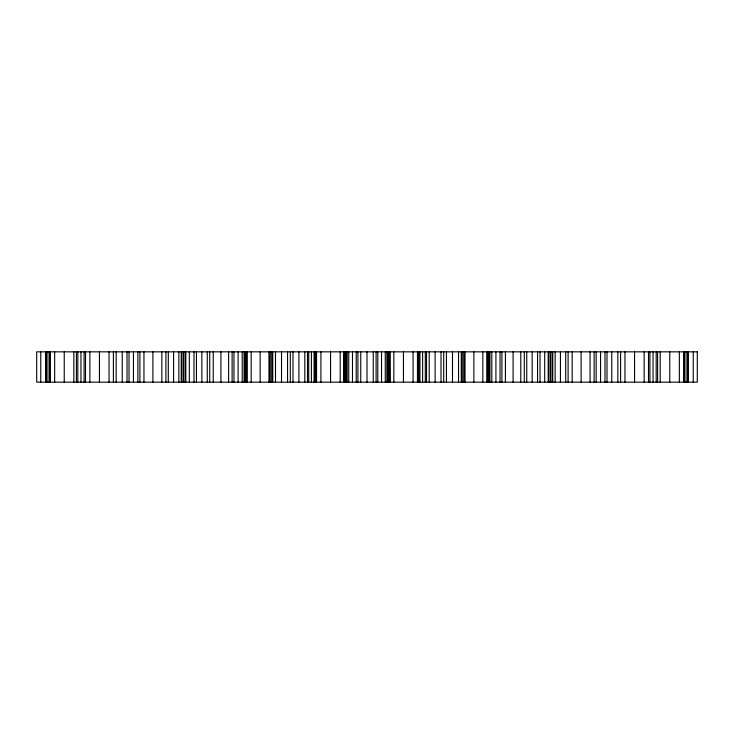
<?xml version="1.0" encoding="UTF-8"?>
<svg xmlns="http://www.w3.org/2000/svg" width="734" height="734" viewBox="0 0 734 734"><rect width="100%" height="100%" fill="white"/><g stroke="black" fill="none" stroke-linecap="round" stroke-linejoin="round"><path stroke-width="1.1" d="M693.245 351.843L693.245 382.157M688.409 351.843L688.409 382.157M687.675 351.843L687.675 382.157M686.051 351.843L686.051 382.157M684.427 351.843L684.427 382.157M683.693 351.843L683.693 382.157M679.345 351.843L679.345 382.157M669.766 351.843L669.766 382.157M660.187 351.843L660.187 382.157M657.609 351.843L657.609 382.157M656.187 351.843L656.187 382.157M653.058 351.843L653.058 382.157M649.929 351.843L649.929 382.157M648.507 351.843L648.507 382.157M644.149 351.843L644.149 382.157M634.561 351.843L634.561 382.157M624.964 351.843L624.964 382.157M620.606 351.843L620.606 382.157M617.844 351.843L617.844 382.157M611.771 351.843L611.771 382.157M607 351.843L607 382.157M604.99 351.843L604.99 382.157M600.568 351.843L600.568 382.157M596.146 351.843L596.146 382.157M594.136 351.843L594.136 382.157M590.063 351.843L590.063 382.157M581.117 351.843L581.117 382.157M572.171 351.843L572.171 382.157M568.107 351.843L568.107 382.157M565.703 351.843L565.703 382.157M560.427 351.843L560.427 382.157M555.143 351.843L555.143 382.157M552.748 351.843L552.748 382.157M552.032 351.843L552.032 382.157M550.472 351.843L550.472 382.157M548.913 351.843L548.913 382.157M548.206 351.843L548.206 382.157M544.701 351.843L544.701 382.157M540.031 351.843L540.031 382.157M537.572 351.843L537.572 382.157M532.159 351.843L532.159 382.157M526.746 351.843L526.746 382.157M524.287 351.843L524.287 382.157M520.782 351.843L520.782 382.157M513.094 351.843L513.094 382.157M505.405 351.843L505.405 382.157M501.909 351.843L501.909 382.157M500.037 351.843L500.037 382.157M495.918 351.843L495.918 382.157M491.808 351.843L491.808 382.157M489.936 351.843L489.936 382.157M489.459 351.843L489.459 382.157M488.422 351.843L488.422 382.157M487.385 351.843L487.385 382.157M486.917 351.843L486.917 382.157M482.834 351.843L482.834 382.157M473.861 351.843L473.861 382.157M465.035 351.843L465.035 382.157M464.448 351.843L464.448 382.157M463.154 351.843L463.154 382.157M461.86 351.843L461.86 382.157M461.273 351.843L461.273 382.157M458.53 351.843L458.53 382.157M452.493 351.843L452.493 382.157M446.456 351.843L446.456 382.157M443.712 351.843L443.712 382.157M441.024 351.843L441.024 382.157M435.115 351.843L435.115 382.157M429.207 351.843L429.207 382.157M426.518 351.843L426.518 382.157M425.298 351.843L425.298 382.157M422.619 351.843L422.619 382.157M419.94 351.843L419.94 382.157M418.719 351.843L418.719 382.157M418.527 351.843L418.527 382.157M418.086 351.843L418.086 382.157M417.646 351.843L417.646 382.157M417.453 351.843L417.453 382.157M413.077 351.843L413.077 382.157M403.452 351.843L403.452 382.157M393.837 351.843L393.837 382.157M389.919 351.843L390.002 382.157M389.736 351.843L389.736 382.157M389.46 351.843L389.543 382.157M388.488 351.843L388.488 382.157M387.442 351.843L387.442 382.157M386.965 351.843L386.965 382.157M385.267 351.843L385.267 382.157M381.533 351.843L381.533 382.157M377.799 351.843L377.799 382.157M376.102 351.843L376.102 382.157M373.267 351.843L373.267 382.157M367.009 351.843L367.009 382.157M360.761 351.843L360.761 382.157M357.917 351.843L357.917 382.157M356.219 351.843L356.219 382.157M352.485 351.843L352.485 382.157M348.751 351.843L348.751 382.157M347.054 351.843L347.054 382.157M346.576 351.843L346.576 382.157M345.521 351.843L345.521 382.157M344.475 351.843L344.475 382.157M344.274 351.843L344.274 382.157M344.081 351.843L344.081 382.157M343.998 351.843L343.998 382.157M340.181 351.843L340.181 382.157M330.557 351.843L330.557 382.157M320.923 351.843L320.923 382.157M316.547 351.843L316.547 382.157M316.345 351.843L316.345 382.157M315.914 351.843L315.914 382.157M315.473 351.843L315.473 382.157M315.281 351.843L315.281 382.157M314.06 351.843L314.06 382.157M311.39 351.843L311.39 382.157M308.72 351.843L308.72 382.157M307.5 351.843L307.5 382.157M304.812 351.843L304.812 382.157M298.903 351.843L298.903 382.157M292.994 351.843L292.994 382.157M290.306 351.843L290.306 382.157M287.563 351.843L287.563 382.157M281.526 351.843L281.526 382.157M275.489 351.843L275.489 382.157M272.745 351.843L272.745 382.157M272.149 351.843L272.149 382.157M270.855 351.843L270.855 382.157M269.552 351.843L269.552 382.157M268.956 351.843L268.956 382.157M260.148 351.843L260.148 382.157M251.184 351.843L251.184 382.157M247.11 351.843L247.11 382.157M246.633 351.843L246.633 382.157M245.596 351.843L245.596 382.157M244.56 351.843L244.56 382.157M244.083 351.843L244.083 382.157M242.22 351.843L242.22 382.157M238.1 351.843L238.1 382.157M233.981 351.843L233.981 382.157M232.118 351.843L232.118 382.157M228.613 351.843L228.613 382.157M220.925 351.843L220.925 382.157M213.236 351.843L213.236 382.157M209.74 351.843L209.74 382.157M207.272 351.843L207.272 382.157M201.859 351.843L201.859 382.157M196.446 351.843L196.446 382.157M193.987 351.843L193.987 382.157M189.317 351.843L189.317 382.157M185.812 351.843L185.812 382.157M185.106 351.843L185.106 382.157M183.537 351.843L183.537 382.157M181.968 351.843L181.968 382.157M181.252 351.843L181.252 382.157M178.857 351.843L178.857 382.157M173.582 351.843L173.582 382.157M168.306 351.843L168.306 382.157M165.912 351.843L165.912 382.157M161.847 351.843L161.847 382.157M152.901 351.843L152.901 382.157M143.956 351.843L143.956 382.157M139.891 351.843L139.891 382.157M137.873 351.843L137.873 382.157M133.45 351.843L133.45 382.157M129.028 351.843L129.028 382.157M127.019 351.843L127.019 382.157M122.239 351.843L122.239 382.157M116.155 351.843L116.155 382.157M113.394 351.843L113.394 382.157M109.036 351.843L109.036 382.157M99.448 351.843L99.448 382.157M89.869 351.843L89.869 382.157M85.511 351.843L85.511 382.157M84.089 351.843L84.089 382.157M80.96 351.843L80.96 382.157M77.832 351.843L77.832 382.157M76.409 351.843L76.409 382.157M73.831 351.843L73.831 382.157M64.243 351.843L64.243 382.157M54.665 351.843L54.665 382.157M50.307 351.843L50.307 382.157M49.573 351.843L49.573 382.157M47.958 351.843L47.958 382.157M46.343 351.843L46.343 382.157M45.609 351.843L45.609 382.157M40.755 351.843L40.755 382.157M697.3 351.843L36.7 351.843L36.7 382.157L697.3 382.157L697.3 351.843"/></g></svg>
